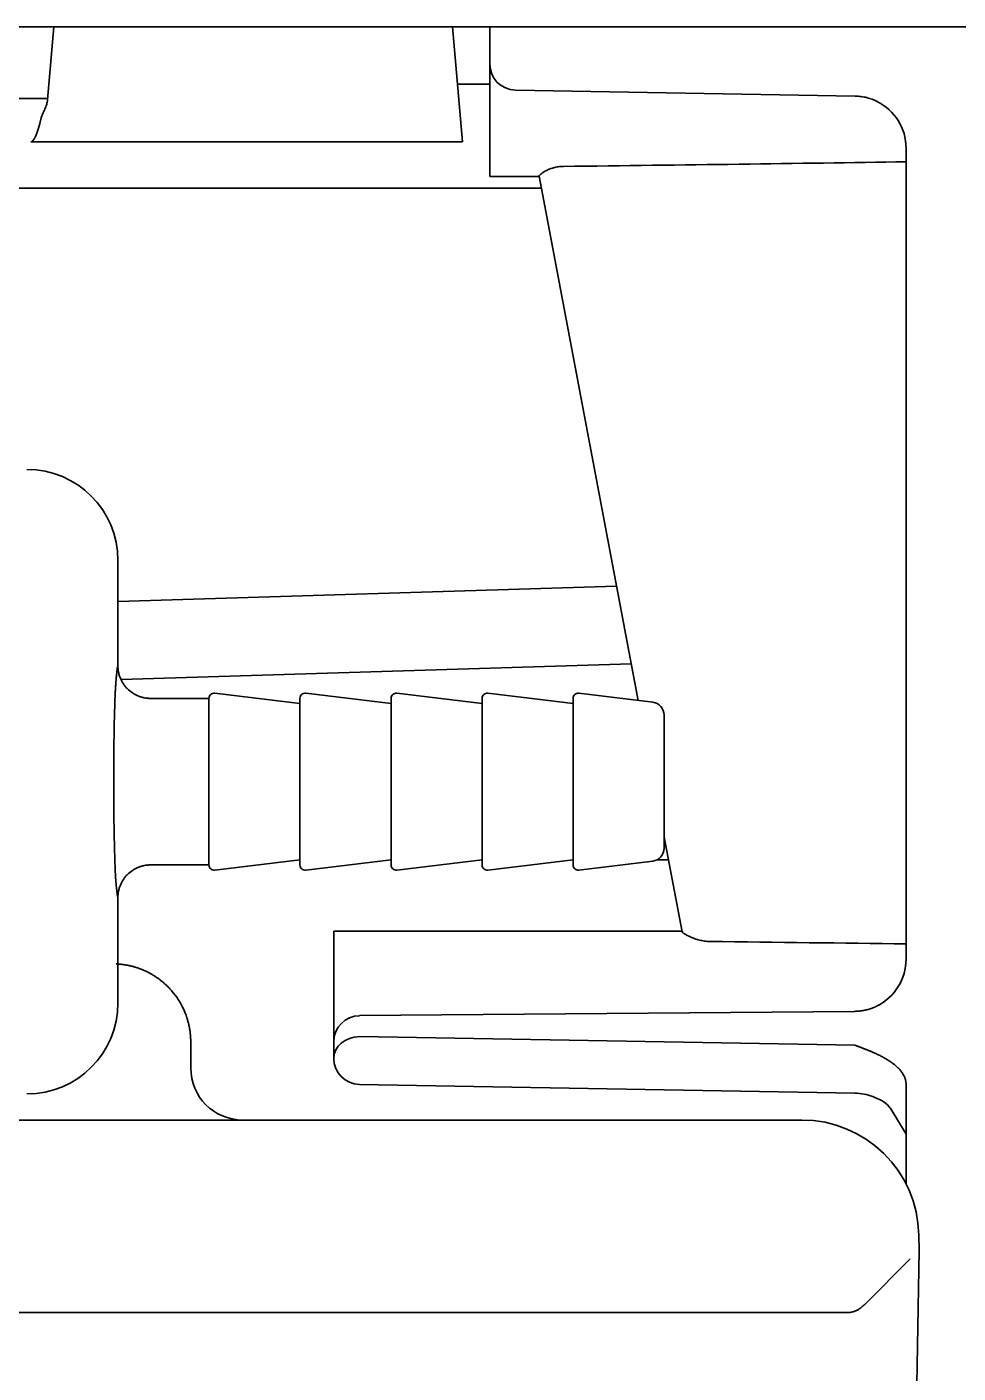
# Model space of a CAD drawing. Extents: x 5809 to 10669, y -850 to 3886.
# Drawn here: x 6574.9 to 6610.7, y 1319.1 to 1370.8 of the extents above; entities that cross this region are included whole.
import ezdxf

# ---------------------------------------------------------------- set-up
doc = ezdxf.new("R2010")
doc.units = 0
doc.header["$LTSCALE"] = 5
doc.layers.add('1', color=7, linetype='CONTINUOUS', true_color=0xffffff)

msp = doc.modelspace()

# ---------------------------------------------------------------- linework, layer by layer
at = {"layer": '1', "color": 7, "linetype": 'Continuous', "lineweight": 35}
for p, q in [((6678.573, 1370.826), (5822.573, 1370.826)), ((6575.915, 1370.826), (6575.671, 1368.029)), ((6591.617, 1366.411), (6591.23, 1370.826)), ((6592.673, 1369.397), (6592.673, 1370.826)), ((6592.673, 1365.076), (6592.673, 1369.363)), ((6591.423, 1368.626), (6592.673, 1368.626)), ((6593.655, 1368.397), (6606.713, 1368.17)), ((6557.072, 1368.076), (6575.675, 1368.076)), ((6591.617, 1366.411), (6575.031, 1366.411)), ((6608.673, 1335.001), (6608.673, 1366.17)), ((6592.673, 1365.076), (6594.572, 1365.076)), ((6598.38, 1344.947), (6594.569, 1365.092)), ((6594.656, 1364.626), (6567.573, 1364.626)), ((6578.373, 1346.276), (6578.373, 1350.328)), ((6578.374, 1348.753), (6597.548, 1349.341)), ((6578.504, 1345.755), (6598.113, 1346.357)), ((6581.873, 1345.026), (6579.624, 1345.026)), ((6581.873, 1345.026), (6581.873, 1338.626)), ((6585.373, 1344.826), (6582.097, 1345.225)), ((6585.373, 1338.626), (6585.373, 1345.026)), ((6588.873, 1344.826), (6585.597, 1345.225)), ((6588.873, 1338.626), (6588.873, 1345.026)), ((6592.373, 1344.826), (6589.097, 1345.225)), ((6592.373, 1338.626), (6592.373, 1345.026)), ((6595.873, 1344.826), (6592.597, 1345.225)), ((6595.873, 1338.626), (6595.873, 1345.026)), ((6598.933, 1344.88), (6596.097, 1345.225)), ((6599.373, 1341.826), (6599.373, 1344.383)), ((6599.373, 1339.269), (6599.373, 1341.826)), ((6600.061, 1336.06), (6599.373, 1339.698)), ((6579.624, 1338.626), (6581.873, 1338.626)), ((6582.097, 1338.428), (6585.373, 1338.826)), ((6585.597, 1338.428), (6588.873, 1338.826)), ((6589.097, 1338.428), (6592.373, 1338.826)), ((6592.597, 1338.428), (6595.873, 1338.826)), ((6596.097, 1338.428), (6598.933, 1338.773)), ((6599.537, 1338.826), (6599.104, 1338.826)), ((6578.373, 1333.324), (6578.373, 1337.376)), ((6586.673, 1336.076), (6586.673, 1331.835)), ((6600.058, 1336.076), (6586.673, 1336.076)), ((6587.664, 1332.835), (6606.684, 1333.001)), ((6587.664, 1332.835), (6606.684, 1333.001)), ((6606.689, 1333.001), (6587.664, 1332.835)), ((6606.708, 1331.699), (6587.655, 1332.031)), ((6581.173, 1330.826), (6581.173, 1331.826)), ((6586.673, 1331.193), (6586.673, 1331.835)), ((6606.708, 1329.86), (6587.655, 1330.193)), ((6606.708, 1329.86), (6587.655, 1330.193)), ((6608.673, 1326.369), (6608.673, 1330.191)), ((6573.601, 1328.826), (6604.663, 1328.826)), ((6608.083, 1329.256), (6608.673, 1328.28)), ((6609.163, 1324.405), (6609.173, 1323.826)), ((6609.173, 1323.826), (6608.611, 1291.613)), ((6608.832, 1323.486), (6607.114, 1321.767)), ((6603.159, 1321.426), (6573.628, 1321.426)), ((6606.42, 1321.426), (6603.159, 1321.426))]:
    msp.add_line(p, q, dxfattribs=at)
for centre, radius, start, end in [((6593.673, 1369.397), 1, 180, 269), ((6606.673, 1366.17), 2, 0, 63.9381), ((6582.073, 1345.026), 0.2, 83.0635, 180), ((6585.573, 1345.026), 0.2, 83.0635, 180), ((6589.073, 1345.026), 0.2, 83.0635, 180), ((6592.573, 1345.026), 0.2, 83.0635, 180), ((6596.073, 1345.026), 0.2, 83.0635, 180), ((6598.873, 1344.383), 0.5, 0, 83.0635), ((6598.873, 1339.269), 0.5, 276.9365, 0), ((6582.073, 1338.626), 0.2, 180, 276.9365), ((6585.573, 1338.626), 0.2, 180, 276.9365), ((6589.073, 1338.626), 0.2, 180, 276.9365), ((6592.573, 1338.626), 0.2, 180, 276.9365), ((6596.073, 1338.626), 0.2, 180, 276.9365), ((6606.673, 1335.001), 2, 296.5592, 0), ((6587.673, 1331.835), 1, 90.5, 180), ((6587.673, 1331.835), 1, 90.5, 180), ((6587.673, 1331.835), 1, 90.5, 180), ((6587.673, 1331.193), 1, 180, 269), ((6583.173, 1330.826), 2, 180, 270), ((6604.663, 1324.326), 4.5, 1, 90)]:
    msp.add_arc(centre, radius, start, end, dxfattribs=at)
for centre, major_axis, ratio, start_param, end_param in [((6575.386, 1370.512), (0.36, 4.1), 0.121482, 3.152266, 3.833542), ((6521.263, 1367.326), (-131.19, 0.007), 0.017151, 2.172269, 2.300015), ((6574.871, 1350.324), (2.478, 2.478), 0.998783, 5.498396, 7.067974), ((6527.601, 1333.826), (-131.19, 0.007), 0.017151, 4.046225, 4.117408), ((6574.871, 1333.328), (2.478, -2.478), 0.998783, 5.498396, 7.067974)]:
    msp.add_ellipse(centre, major_axis=major_axis, ratio=ratio, start_param=start_param, end_param=end_param, dxfattribs=at)
at = {"layer": '1', "color": 7, "linetype": 'Continuous', "lineweight": 35, "extrusion": (0, 0, -1)}
msp.add_ellipse((6587.673, 1331.193), major_axis=(1, 0), ratio=0.838444, start_param=3.141593, end_param=4.694936, dxfattribs=at)
at = {"layer": '1', "color": 7, "linetype": 'Continuous', "lineweight": 35}
for points, degree, knots in [([(6606.713, 1368.17), (6606.792, 1368.168), (6606.87, 1368.162), (6606.983, 1368.147), (6607.02, 1368.14), (6607.075, 1368.13), (6607.093, 1368.126), (6607.13, 1368.118), (6607.148, 1368.113), (6607.237, 1368.091), (6607.304, 1368.069), (6607.432, 1368.022), (6607.493, 1367.995), (6607.552, 1367.967)], 3, [0, 0, 0, 0, 0.25, 0.25, 0.375, 0.375, 0.4375, 0.4375, 0.5, 0.5, 0.75, 0.75, 1, 1, 1, 1]), ([(6575.671, 1368.029), (6575.665, 1367.966), (6575.653, 1367.906), (6575.626, 1367.817), (6575.616, 1367.787), (6575.594, 1367.729), (6575.582, 1367.701), (6575.557, 1367.644), (6575.544, 1367.615), (6575.517, 1367.559), (6575.504, 1367.531), (6575.478, 1367.474), (6575.466, 1367.445), (6575.443, 1367.387), (6575.434, 1367.357), (6575.426, 1367.327)], 3, [0, 0, 0, 0, 0.25, 0.25, 0.375, 0.375, 0.5, 0.5, 0.625, 0.625, 0.75, 0.75, 0.875, 0.875, 1, 1, 1, 1]), ([(6595.498, 1365.467), (6595.431, 1365.466), (6595.367, 1365.461), (6595.272, 1365.447), (6595.24, 1365.442), (6595.179, 1365.429), (6595.119, 1365.414), (6595.063, 1365.396), (6595.022, 1365.382), (6595.009, 1365.378), (6594.982, 1365.368), (6594.97, 1365.363), (6594.906, 1365.337), (6594.86, 1365.315), (6594.798, 1365.283), (6594.779, 1365.272), (6594.742, 1365.25), (6594.725, 1365.239), (6594.677, 1365.208), (6594.651, 1365.189), (6594.619, 1365.162), (6594.609, 1365.153), (6594.593, 1365.138), (6594.587, 1365.13), (6594.572, 1365.111), (6594.567, 1365.1), (6594.569, 1365.092)], 3, [0, 0, 0, 0, 0.125, 0.125, 0.1875, 0.1875, 0.25, 0.3125, 0.3125, 0.34375, 0.34375, 0.375, 0.375, 0.5, 0.5, 0.5625, 0.5625, 0.625, 0.625, 0.75, 0.75, 0.8125, 0.8125, 0.875, 0.875, 1, 1, 1, 1]), ([(6578.307, 1345.797), (6578.31, 1345.823), (6578.313, 1345.852), (6578.318, 1345.902), (6578.32, 1345.92), (6578.325, 1345.956), (6578.327, 1345.975), (6578.334, 1346.034), (6578.339, 1346.075), (6578.346, 1346.138), (6578.348, 1346.159), (6578.352, 1346.201), (6578.354, 1346.221), (6578.355, 1346.241)], 3, [0, 0, 0, 0, 0.25, 0.25, 0.375, 0.375, 0.5, 0.5, 0.75, 0.75, 0.875, 0.875, 1, 1, 1, 1]), ([(6578.373, 1346.276), (6578.373, 1346.193), (6578.381, 1346.112), (6578.405, 1345.992), (6578.415, 1345.953), (6578.433, 1345.894), (6578.439, 1345.874), (6578.453, 1345.836), (6578.46, 1345.816), (6578.5, 1345.722), (6578.538, 1345.65), (6578.595, 1345.565), (6578.606, 1345.548), (6578.631, 1345.515), (6578.644, 1345.499), (6578.683, 1345.451), (6578.71, 1345.421), (6578.797, 1345.335), (6578.86, 1345.283), (6578.945, 1345.226), (6578.962, 1345.215), (6578.998, 1345.194), (6579.051, 1345.163), (6579.143, 1345.12), (6579.22, 1345.092), (6579.279, 1345.074), (6579.299, 1345.069), (6579.338, 1345.059), (6579.359, 1345.054), (6579.419, 1345.042), (6579.46, 1345.036), (6579.521, 1345.03), (6579.552, 1345.028), (6579.583, 1345.027), (6579.603, 1345.026), (6579.613, 1345.026), (6579.624, 1345.026)], 3, [0, 0, 0, 0, 0.125, 0.125, 0.1875, 0.1875, 0.21875, 0.21875, 0.25, 0.25, 0.375, 0.375, 0.40625, 0.40625, 0.4375, 0.4375, 0.5, 0.5, 0.625, 0.625, 0.65625, 0.65625, 0.6875, 0.75, 0.8125, 0.8125, 0.84375, 0.84375, 0.875, 0.875, 0.9375, 0.9375, 0.96875, 0.984375, 0.984375, 1, 1, 1, 1]), ([(6578.307, 1337.855), (6578.304, 1337.891), (6578.3, 1337.93), (6578.294, 1338.016), (6578.29, 1338.063), (6578.281, 1338.214), (6578.275, 1338.329), (6578.268, 1338.476), (6578.268, 1338.492), (6578.266, 1338.526), (6578.265, 1338.543), (6578.263, 1338.594), (6578.262, 1338.629), (6578.258, 1338.737), (6578.255, 1338.811), (6578.248, 1339.043), (6578.243, 1339.208), (6578.238, 1339.429), (6578.237, 1339.474), (6578.235, 1339.565), (6578.234, 1339.611), (6578.231, 1339.751), (6578.229, 1339.846), (6578.224, 1340.137), (6578.221, 1340.336), (6578.218, 1340.645), (6578.217, 1340.75), (6578.216, 1340.909), (6578.215, 1340.963), (6578.215, 1341.07), (6578.214, 1341.124), (6578.214, 1341.285), (6578.213, 1341.393), (6578.213, 1341.556), (6578.213, 1341.611), (6578.212, 1341.72), (6578.212, 1341.775), (6578.212, 1342.048), (6578.213, 1342.264), (6578.215, 1342.691), (6578.217, 1342.901), (6578.22, 1343.161), (6578.22, 1343.213), (6578.222, 1343.315), (6578.222, 1343.366), (6578.224, 1343.517), (6578.226, 1343.615), (6578.231, 1343.905), (6578.234, 1344.09), (6578.24, 1344.311), (6578.241, 1344.354), (6578.242, 1344.419), (6578.243, 1344.44), (6578.244, 1344.483), (6578.245, 1344.504), (6578.248, 1344.609), (6578.25, 1344.689), (6578.258, 1344.92), (6578.263, 1345.062), (6578.272, 1345.257), (6578.275, 1345.318), (6578.279, 1345.391), (6578.279, 1345.406), (6578.281, 1345.434), (6578.283, 1345.476), (6578.286, 1345.515), (6578.294, 1345.641), (6578.3, 1345.727), (6578.307, 1345.797)], 3, [0, 0, 0, 0, 0.03125, 0.03125, 0.0625, 0.0625, 0.125, 0.125, 0.132812, 0.132812, 0.140625, 0.140625, 0.15625, 0.15625, 0.1875, 0.1875, 0.25, 0.25, 0.265625, 0.265625, 0.28125, 0.28125, 0.3125, 0.3125, 0.375, 0.375, 0.40625, 0.40625, 0.421875, 0.421875, 0.4375, 0.4375, 0.46875, 0.46875, 0.484375, 0.484375, 0.5, 0.5, 0.5625, 0.5625, 0.625, 0.625, 0.640625, 0.640625, 0.65625, 0.65625, 0.6875, 0.6875, 0.75, 0.75, 0.765625, 0.765625, 0.773437, 0.773437, 0.78125, 0.78125, 0.8125, 0.8125, 0.875, 0.875, 0.90625, 0.90625, 0.914062, 0.914062, 0.921875, 0.9375, 0.9375, 1, 1, 1, 1]), ([(6579.624, 1338.626), (6579.613, 1338.626), (6579.603, 1338.626), (6579.583, 1338.625), (6579.552, 1338.624), (6579.521, 1338.622), (6579.46, 1338.616), (6579.419, 1338.61), (6579.359, 1338.598), (6579.338, 1338.593), (6579.299, 1338.583), (6579.279, 1338.578), (6579.22, 1338.56), (6579.143, 1338.532), (6579.051, 1338.489), (6578.998, 1338.459), (6578.962, 1338.437), (6578.945, 1338.426), (6578.86, 1338.369), (6578.797, 1338.318), (6578.71, 1338.231), (6578.683, 1338.201), (6578.644, 1338.153), (6578.631, 1338.137), (6578.606, 1338.104), (6578.595, 1338.087), (6578.538, 1338.002), (6578.5, 1337.93), (6578.46, 1337.836), (6578.453, 1337.817), (6578.439, 1337.778), (6578.433, 1337.758), (6578.415, 1337.699), (6578.405, 1337.66), (6578.381, 1337.54), (6578.373, 1337.459), (6578.373, 1337.376)], 3, [0, 0, 0, 0, 0.015625, 0.015625, 0.03125, 0.0625, 0.0625, 0.125, 0.125, 0.15625, 0.15625, 0.1875, 0.1875, 0.25, 0.3125, 0.34375, 0.34375, 0.375, 0.375, 0.5, 0.5, 0.5625, 0.5625, 0.59375, 0.59375, 0.625, 0.625, 0.75, 0.75, 0.78125, 0.78125, 0.8125, 0.8125, 0.875, 0.875, 1, 1, 1, 1]), ([(6578.355, 1337.411), (6578.355, 1337.412), (6578.355, 1337.412), (6578.355, 1337.414), (6578.355, 1337.416), (6578.354, 1337.42), (6578.354, 1337.429), (6578.352, 1337.446), (6578.351, 1337.462), (6578.348, 1337.493), (6578.346, 1337.514), (6578.341, 1337.556), (6578.339, 1337.576), (6578.334, 1337.617), (6578.331, 1337.637), (6578.327, 1337.676), (6578.325, 1337.695), (6578.32, 1337.732), (6578.318, 1337.749), (6578.313, 1337.799), (6578.31, 1337.829), (6578.307, 1337.855)], 3, [0, 0, 0, 0, 0.001953, 0.003906, 0.007812, 0.015625, 0.03125, 0.0625, 0.125, 0.125, 0.25, 0.25, 0.375, 0.375, 0.5, 0.5, 0.625, 0.625, 0.75, 0.75, 1, 1, 1, 1]), ([(6600.061, 1336.06), (6600.063, 1336.052), (6600.072, 1336.041), (6600.097, 1336.02), (6600.107, 1336.012), (6600.124, 1336), (6600.13, 1335.995), (6600.144, 1335.987), (6600.151, 1335.982), (6600.187, 1335.959), (6600.222, 1335.939), (6600.273, 1335.913), (6600.283, 1335.908), (6600.304, 1335.897), (6600.337, 1335.881), (6600.395, 1335.855), (6600.446, 1335.834), (6600.499, 1335.813), (6600.526, 1335.803), (6600.611, 1335.773), (6600.67, 1335.755), (6600.762, 1335.732), (6600.794, 1335.725), (6600.859, 1335.712), (6600.893, 1335.706), (6600.993, 1335.692), (6601.062, 1335.686), (6601.132, 1335.685)], 3, [0, 0, 0, 0, 0.125, 0.125, 0.1875, 0.1875, 0.21875, 0.21875, 0.25, 0.25, 0.375, 0.375, 0.40625, 0.40625, 0.4375, 0.5, 0.5625, 0.5625, 0.625, 0.625, 0.75, 0.75, 0.8125, 0.8125, 0.875, 0.875, 1, 1, 1, 1]), ([(6578.312, 1334.823), (6578.32, 1334.822), (6578.338, 1334.822), (6578.364, 1334.82), (6578.391, 1334.818), (6578.418, 1334.816), (6578.445, 1334.814), (6578.473, 1334.811), (6578.501, 1334.808), (6578.529, 1334.805), (6578.558, 1334.801), (6578.587, 1334.797), (6578.616, 1334.793), (6578.645, 1334.789), (6578.675, 1334.784), (6578.705, 1334.779), (6578.736, 1334.773), (6578.766, 1334.767), (6578.797, 1334.761), (6578.828, 1334.754), (6578.859, 1334.747), (6578.891, 1334.739), (6578.923, 1334.731), (6578.955, 1334.722), (6578.987, 1334.714), (6579.02, 1334.704), (6579.052, 1334.694), (6579.085, 1334.684), (6579.119, 1334.673), (6579.152, 1334.662), (6579.185, 1334.65), (6579.219, 1334.638), (6579.253, 1334.625), (6579.287, 1334.612), (6579.321, 1334.598), (6579.355, 1334.583), (6579.39, 1334.568), (6579.424, 1334.553), (6579.459, 1334.537), (6579.494, 1334.52), (6579.529, 1334.502), (6579.563, 1334.484), (6579.598, 1334.466), (6579.633, 1334.447), (6579.668, 1334.427), (6579.703, 1334.406), (6579.738, 1334.385), (6579.773, 1334.364), (6579.808, 1334.341), (6579.843, 1334.318), (6579.878, 1334.294), (6579.913, 1334.27), (6579.948, 1334.245), (6579.983, 1334.219), (6580.017, 1334.192), (6580.052, 1334.165), (6580.086, 1334.137), (6580.12, 1334.108), (6580.154, 1334.079), (6580.188, 1334.049), (6580.222, 1334.018), (6580.255, 1333.986), (6580.288, 1333.954), (6580.321, 1333.921), (6580.353, 1333.887), (6580.386, 1333.852), (6580.417, 1333.817), (6580.527, 1333.691), (6580.686, 1333.478), (6580.856, 1333.18), (6580.969, 1332.923), (6581.04, 1332.716), (6581.081, 1332.565), (6581.103, 1332.47), (6581.115, 1332.411), (6581.124, 1332.368), (6581.131, 1332.324), (6581.139, 1332.279), (6581.145, 1332.233), (6581.151, 1332.186), (6581.157, 1332.138), (6581.162, 1332.088), (6581.166, 1332.038), (6581.169, 1331.987), (6581.171, 1331.934), (6581.173, 1331.88), (6581.173, 1331.844), (6581.173, 1331.826)], 3, [0, 0, 0, 0, 0.005711, 0.011495, 0.017353, 0.023285, 0.02929, 0.035368, 0.04152, 0.047746, 0.054045, 0.060418, 0.066864, 0.073383, 0.079977, 0.086643, 0.093383, 0.100197, 0.107084, 0.114045, 0.12108, 0.128187, 0.135369, 0.142624, 0.149952, 0.157354, 0.16483, 0.172379, 0.180001, 0.187698, 0.195467, 0.20331, 0.211227, 0.219217, 0.227281, 0.235419, 0.243629, 0.251914, 0.260272, 0.268703, 0.277208, 0.285787, 0.294439, 0.303165, 0.311964, 0.320836, 0.329783, 0.338803, 0.347896, 0.357063, 0.366303, 0.375617, 0.385005, 0.394466, 0.404, 0.413608, 0.42329, 0.433045, 0.442874, 0.452776, 0.462752, 0.472802, 0.482925, 0.493121, 0.503391, 0.513735, 0.524152, 0.534643, 0.623108, 0.698011, 0.759344, 0.807101, 0.841277, 0.861867, 0.871179, 0.880709, 0.890458, 0.900427, 0.910614, 0.921021, 0.931646, 0.942491, 0.953555, 0.964837, 0.976339, 0.98806, 1, 1, 1, 1]), ([(6607.658, 1333.255), (6607.65, 1333.251), (6607.631, 1333.241), (6607.602, 1333.225), (6607.572, 1333.21), (6607.542, 1333.195), (6607.511, 1333.181), (6607.481, 1333.168), (6607.45, 1333.155), (6607.42, 1333.143), (6607.39, 1333.131), (6607.36, 1333.12), (6607.331, 1333.11), (6607.301, 1333.1), (6607.272, 1333.091), (6607.243, 1333.082), (6607.215, 1333.074), (6607.186, 1333.066), (6607.159, 1333.059), (6607.131, 1333.053), (6607.105, 1333.047), (6607.078, 1333.041), (6607.053, 1333.036), (6607.028, 1333.032), (6607.003, 1333.027), (6606.979, 1333.024), (6606.956, 1333.02), (6606.934, 1333.017), (6606.912, 1333.015), (6606.892, 1333.012), (6606.871, 1333.01), (6606.852, 1333.009), (6606.834, 1333.007), (6606.817, 1333.006), (6606.8, 1333.005), (6606.784, 1333.004), (6606.77, 1333.003), (6606.756, 1333.002), (6606.743, 1333.002), (6606.731, 1333.002), (6606.721, 1333.001), (6606.711, 1333.001), (6606.702, 1333.001), (6606.694, 1333.001), (6606.687, 1333.001), (6606.683, 1333.001), (6606.681, 1333.001)], 3, [0, 0, 0, 0, 0.038618, 0.083018, 0.126183, 0.168122, 0.208848, 0.248373, 0.286702, 0.323833, 0.359773, 0.394529, 0.428114, 0.460546, 0.491843, 0.522028, 0.551124, 0.579149, 0.606117, 0.632042, 0.656942, 0.680838, 0.703751, 0.725702, 0.746714, 0.76681, 0.786012, 0.804342, 0.821819, 0.838461, 0.854285, 0.869303, 0.883528, 0.896971, 0.909641, 0.921548, 0.932698, 0.943098, 0.952754, 0.961671, 0.969855, 0.97731, 0.984042, 0.990058, 0.995369, 1, 1, 1, 1]), ([(6606.708, 1331.699), (6606.974, 1331.599), (6607.326, 1331.46), (6607.834, 1331.23), (6608.355, 1330.875), (6608.673, 1330.431), (6608.673, 1330.191)], 2, [0, 0, 0, 0.125, 0.25, 0.5, 0.75, 1, 1, 1]), ([(6606.706, 1329.861), (6606.949, 1329.854), (6607.403, 1329.755), (6607.896, 1329.51), (6608.064, 1329.284), (6608.083, 1329.256)], 3, [0, 0, 0, 0, 0.45124, 0.933257, 1, 1, 1, 1])]:
    msp.add_open_spline(points, degree=degree, knots=knots, dxfattribs=at)
msp.add_open_spline([(6607.112, 1321.767), (6606.774, 1321.426), (6606.419, 1321.426)], degree=2, dxfattribs=at)

doc.saveas('drawing.dxf')
